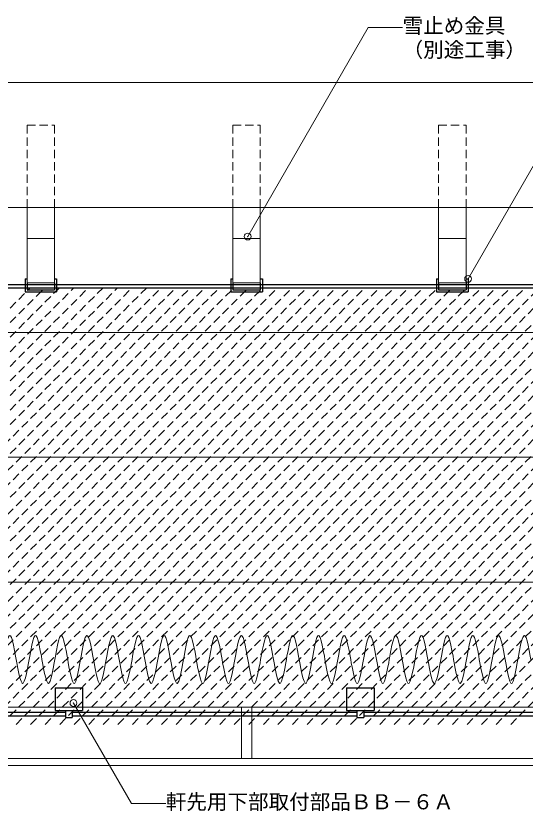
# Model space of a CAD drawing. Units: millimetres, scale not verified. Extents: x -2100 to 2100, y -1485 to 1499.
# Drawn here: x -1351 to -608, y -269 to 889 of the extents above; entities that cross this region are included whole.
import ezdxf
from ezdxf.enums import TextEntityAlignment as Align

# ---------------------------------------------------------------- set-up
doc = ezdxf.new("R2010")
doc.units = ezdxf.units.MM
doc.header["$LTSCALE"] = 10
doc.header["$PDMODE"] = 32
doc.header["$PDSIZE"] = 10
doc.linetypes.add('DASHED1', pattern=[1.8, 1.2, -0.6])
for name, color, linetype, lineweight in [('0-2', 5, 'Continuous', 9), ('0-4', 5, 'Continuous', 9), ('0-6', 5, 'DASHED1', 9), ('0-8', 5, 'Continuous', 9), ('0-9', 2, 'Continuous', 25), ('0-A', 5, 'Continuous', 9)]:
    doc.layers.add(name, color=color, linetype=linetype, lineweight=lineweight)
doc.styles.add('ＭＳ ゴシック', font='')
doc.styles.get('ＭＳ ゴシック').set_extended_font_data('MS Gothic')

msp = doc.modelspace()

# ---------------------------------------------------------------- linework, layer by layer
at = {"layer": '0-2'}
for p, q in [((-1779.3, 792.22), (40.7, 792.22)), ((-1779.3, 610.22), (40.7, 610.22)), ((-1779.3, 428.22), (40.7, 428.22)), ((-1779.3, 246.22), (40.7, 246.22)), ((-1779.3, 64.22), (40.7, 64.22)), ((-1779.3, -117.78), (40.7, -117.78)), ((-1021.8, -117.78), (-1021.8, -192.78)), ((-1006.8, -117.78), (-1006.8, -192.78)), ((-1779.3, -192.78), (40.7, -192.78)), ((-1779.3, -202.78), (40.7, -202.78))]:
    msp.add_line(p, q, dxfattribs=at)
at = {"layer": '0-4'}
for p, q in [((-1266.79, -111.73), (-1182.22, -258.21)), ((-1182.22, -258.21), (-1132.22, -258.21))]:
    msp.add_line(p, q, dxfattribs=at)
for points in [[(-1012.7, 567.91), (-836.86, 872.49), (-786.86, 872.49)], [(-691.3, 506.22), (-541.44, 765.79), (-491.44, 765.79)]]:
    msp.add_lwpolyline(points, dxfattribs=at)
for p in [(-1012.7, 567.91), (-691.3, 506.22), (-1266.79, -111.73)]:
    msp.add_point(p, dxfattribs=at)
at = {"layer": '0-6'}
for p, q in [((-1779.3, -126.1), (-1159.98, 493.22)), ((-1779.3, -104.89), (-1181.19, 493.22)), ((-1779.3, -83.68), (-1202.4, 493.22)), ((-1779.3, -62.46), (-1223.62, 493.22)), ((-1779.3, -41.25), (-1244.83, 493.22)), ((-1779.3, -20.04), (-1266.04, 493.22)), ((-1779.3, 1.18), (-1287.25, 493.22)), ((-1779.3, 22.39), (-1308.47, 493.22)), ((-1779.3, 43.6), (-1329.68, 493.22)), ((-1774.76, -142.78), (-1138.76, 493.22)), ((-1753.55, -142.78), (-1117.55, 493.22)), ((-1732.34, -142.78), (-1096.34, 493.22)), ((-1711.12, -142.78), (-1075.12, 493.22)), ((-1689.91, -142.78), (-1053.91, 493.22)), ((-1668.7, -142.78), (-1032.7, 493.22)), ((-1647.48, -142.78), (-1011.48, 493.22)), ((-1626.27, -142.78), (-990.27, 493.22)), ((-1605.06, -142.78), (-969.06, 493.22)), ((-1583.84, -142.78), (-947.84, 493.22)), ((-1562.63, -142.78), (-926.63, 493.22)), ((-1541.42, -142.78), (-905.42, 493.22)), ((-1520.2, -142.78), (-884.2, 493.22)), ((-1498.99, -142.78), (-862.99, 493.22)), ((-1477.78, -142.78), (-841.78, 493.22)), ((-1456.56, -142.78), (-820.56, 493.22)), ((-1435.35, -142.78), (-799.35, 493.22)), ((-1414.14, -142.78), (-778.14, 493.22)), ((-1392.92, -142.78), (-756.92, 493.22)), ((-1371.71, -142.78), (-735.71, 493.22)), ((-1350.5, -142.78), (-714.5, 493.22)), ((-1329.29, -142.78), (-693.29, 493.22)), ((-1308.07, -142.78), (-672.07, 493.22)), ((-1286.86, -142.78), (-650.86, 493.22)), ((-1265.65, -142.78), (-629.65, 493.22)), ((-1244.43, -142.78), (-608.43, 493.22)), ((-1223.22, -142.78), (-587.22, 493.22)), ((-1202.01, -142.78), (-566.01, 493.22)), ((-1180.79, -142.78), (-544.79, 493.22)), ((-1159.58, -142.78), (-523.58, 493.22)), ((-1138.37, -142.78), (-502.37, 493.22)), ((-1117.15, -142.78), (-481.15, 493.22)), ((-1095.94, -142.78), (-459.94, 493.22)), ((-1074.73, -142.78), (-438.73, 493.22)), ((-1053.51, -142.78), (-417.51, 493.22)), ((-1032.3, -142.78), (-396.3, 493.22)), ((-1011.09, -142.78), (-375.09, 493.22)), ((-989.87, -142.78), (-353.87, 493.22)), ((-968.66, -142.78), (-332.66, 493.22)), ((-947.45, -142.78), (-311.45, 493.22)), ((-926.23, -142.78), (-290.23, 493.22)), ((-905.02, -142.78), (-269.02, 493.22)), ((-883.81, -142.78), (-247.81, 493.22)), ((-862.59, -142.78), (-226.59, 493.22)), ((-841.38, -142.78), (-205.38, 493.22)), ((-820.17, -142.78), (-184.17, 493.22)), ((-798.96, -142.78), (-162.96, 493.22)), ((-777.74, -142.78), (-141.74, 493.22)), ((-756.53, -142.78), (-120.53, 493.22)), ((-735.32, -142.78), (-99.32, 493.22)), ((-714.1, -142.78), (-78.1, 493.22)), ((-692.89, -142.78), (-56.89, 493.22)), ((-671.68, -142.78), (-35.68, 493.22)), ((-650.46, -142.78), (-14.46, 493.22)), ((-629.25, -142.78), (6.75, 493.22))]:
    msp.add_line(p, q, dxfattribs=at)
at = {"layer": '0-8', "color": 2, "lineweight": 25}
for p, q in [((-1337.3, 506.22), (-1337.3, 487.22)), ((-1337.3, 506.22), (-1334.3, 506.22)), ((-1334.3, 500.22), (-1334.3, 490.22)), ((-1294.3, 506.22), (-1291.3, 506.22)), ((-1294.3, 500.22), (-1294.3, 490.22)), ((-1291.3, 506.22), (-1291.3, 487.22)), ((-1037.3, 506.22), (-1037.3, 487.22)), ((-1037.3, 506.22), (-1034.3, 506.22)), ((-1034.3, 500.22), (-1034.3, 490.22)), ((-994.3, 506.22), (-991.3, 506.22)), ((-994.3, 500.22), (-994.3, 490.22)), ((-991.3, 506.22), (-991.3, 487.22)), ((-737.3, 506.22), (-737.3, 487.22)), ((-737.3, 506.22), (-734.3, 506.22)), ((-734.3, 500.22), (-734.3, 490.22)), ((-694.3, 506.22), (-691.3, 506.22)), ((-694.3, 500.22), (-694.3, 490.22)), ((-691.3, 506.22), (-691.3, 487.22)), ((-1337.3, 487.22), (-1291.3, 487.22)), ((-1334.3, 490.22), (-1294.3, 490.22)), ((-1037.3, 487.22), (-991.3, 487.22)), ((-1034.3, 490.22), (-994.3, 490.22)), ((-737.3, 487.22), (-691.3, 487.22)), ((-734.3, 490.22), (-694.3, 490.22))]:
    msp.add_line(p, q, dxfattribs=at)
at = {"layer": '0-8'}
for points in [[(-1368.96, -48.18), (-1368.08, -43.25), (-1366.56, -35.01), (-1365.04, -27.47), (-1363.51, -21.1), (-1361.99, -16.34), (-1360.47, -13.63), (-1359.59, -13.18), (-1358.7, -13.63), (-1357.18, -16.34), (-1355.66, -21.1), (-1354.14, -27.47), (-1352.61, -35.01), (-1351.09, -43.25), (-1350.21, -48.18)], [(-1331.45, -48.18), (-1330.57, -43.25), (-1329.05, -35.01), (-1327.52, -27.47), (-1326, -21.1), (-1324.48, -16.34), (-1322.96, -13.63), (-1322.07, -13.18), (-1321.19, -13.63), (-1319.67, -16.34), (-1318.14, -21.1), (-1316.62, -27.47), (-1315.1, -35.01), (-1313.58, -43.25), (-1312.69, -48.18)], [(-1293.94, -48.18), (-1293.05, -43.25), (-1291.53, -35.01), (-1290.01, -27.47), (-1288.49, -21.1), (-1286.97, -16.34), (-1285.44, -13.63), (-1284.56, -13.18), (-1283.68, -13.63), (-1282.15, -16.34), (-1280.63, -21.1), (-1279.11, -27.47), (-1277.59, -35.01), (-1276.06, -43.25), (-1275.18, -48.18)], [(-1256.43, -48.18), (-1255.54, -43.25), (-1254.02, -35.01), (-1252.5, -27.47), (-1250.97, -21.1), (-1249.45, -16.34), (-1247.93, -13.63), (-1247.05, -13.18), (-1246.16, -13.63), (-1244.64, -16.34), (-1243.12, -21.1), (-1241.6, -27.47), (-1240.07, -35.01), (-1238.55, -43.25), (-1237.67, -48.18)], [(-1218.91, -48.18), (-1218.03, -43.25), (-1216.51, -35.01), (-1214.98, -27.47), (-1213.46, -21.1), (-1211.94, -16.34), (-1210.42, -13.63), (-1209.53, -13.18), (-1208.65, -13.63), (-1207.13, -16.34), (-1205.61, -21.1), (-1204.08, -27.47), (-1202.56, -35.01), (-1201.04, -43.25), (-1200.16, -48.18)], [(-1181.4, -48.18), (-1180.52, -43.25), (-1178.99, -35.01), (-1177.47, -27.47), (-1175.95, -21.1), (-1174.43, -16.34), (-1172.9, -13.63), (-1172.02, -13.18), (-1171.14, -13.63), (-1169.62, -16.34), (-1168.09, -21.1), (-1166.57, -27.47), (-1165.05, -35.01), (-1163.53, -43.25), (-1162.64, -48.18)], [(-1143.89, -48.18), (-1143, -43.25), (-1141.48, -35.01), (-1139.96, -27.47), (-1138.44, -21.1), (-1136.91, -16.34), (-1135.39, -13.63), (-1134.51, -13.18), (-1133.63, -13.63), (-1132.1, -16.34), (-1130.58, -21.1), (-1129.06, -27.47), (-1127.54, -35.01), (-1126.01, -43.25), (-1125.13, -48.18)], [(-1106.37, -48.18), (-1105.49, -43.25), (-1103.97, -35.01), (-1102.45, -27.47), (-1100.92, -21.1), (-1099.4, -16.34), (-1097.88, -13.63), (-1097, -13.18), (-1096.11, -13.63), (-1094.59, -16.34), (-1093.07, -21.1), (-1091.54, -27.47), (-1090.02, -35.01), (-1088.5, -43.25), (-1087.62, -48.18)], [(-1068.86, -48.18), (-1067.98, -43.25), (-1066.46, -35.01), (-1064.93, -27.47), (-1063.41, -21.1), (-1061.89, -16.34), (-1060.37, -13.63), (-1059.48, -13.18), (-1058.6, -13.63), (-1057.08, -16.34), (-1055.55, -21.1), (-1054.03, -27.47), (-1052.51, -35.01), (-1050.99, -43.25), (-1050.1, -48.18)], [(-1031.35, -48.18), (-1030.46, -43.25), (-1028.94, -35.01), (-1027.42, -27.47), (-1025.9, -21.1), (-1024.37, -16.34), (-1022.85, -13.63), (-1021.97, -13.18), (-1021.09, -13.63), (-1019.56, -16.34), (-1018.04, -21.1), (-1016.52, -27.47), (-1015, -35.01), (-1013.47, -43.25), (-1012.59, -48.18)], [(-993.83, -48.18), (-992.95, -43.25), (-991.43, -35.01), (-989.91, -27.47), (-988.38, -21.1), (-986.86, -16.34), (-985.34, -13.63), (-984.46, -13.18), (-983.57, -13.63), (-982.05, -16.34), (-980.53, -21.1), (-979.01, -27.47), (-977.48, -35.01), (-975.96, -43.25), (-975.08, -48.18)], [(-956.32, -48.18), (-955.44, -43.25), (-953.92, -35.01), (-952.39, -27.47), (-950.87, -21.1), (-949.35, -16.34), (-947.83, -13.63), (-946.94, -13.18), (-946.06, -13.63), (-944.54, -16.34), (-943.02, -21.1), (-941.49, -27.47), (-939.97, -35.01), (-938.45, -43.25), (-937.57, -48.18)], [(-918.81, -48.18), (-917.93, -43.25), (-916.4, -35.01), (-914.88, -27.47), (-913.36, -21.1), (-911.84, -16.34), (-910.31, -13.63), (-909.43, -13.18), (-908.55, -13.63), (-907.03, -16.34), (-905.5, -21.1), (-903.98, -27.47), (-902.46, -35.01), (-900.94, -43.25), (-900.05, -48.18)], [(-881.3, -48.18), (-880.41, -43.25), (-878.89, -35.01), (-877.37, -27.47), (-875.85, -21.1), (-874.32, -16.34), (-872.8, -13.63), (-871.92, -13.18), (-871.03, -13.63), (-869.51, -16.34), (-867.99, -21.1), (-866.47, -27.47), (-864.95, -35.01), (-863.42, -43.25), (-862.54, -48.18)], [(-843.78, -48.18), (-842.9, -43.25), (-841.38, -35.01), (-839.86, -27.47), (-838.33, -21.1), (-836.81, -16.34), (-835.29, -13.63), (-834.41, -13.18), (-833.52, -13.63), (-832, -16.34), (-830.48, -21.1), (-828.95, -27.47), (-827.43, -35.01), (-825.91, -43.25), (-825.03, -48.18)], [(-806.27, -48.18), (-805.39, -43.25), (-803.86, -35.01), (-802.34, -27.47), (-800.82, -21.1), (-799.3, -16.34), (-797.78, -13.63), (-796.89, -13.18), (-796.01, -13.63), (-794.49, -16.34), (-792.96, -21.1), (-791.44, -27.47), (-789.92, -35.01), (-788.4, -43.25), (-787.51, -48.18)], [(-768.76, -48.18), (-767.87, -43.25), (-766.35, -35.01), (-764.83, -27.47), (-763.31, -21.1), (-761.78, -16.34), (-760.26, -13.63), (-759.38, -13.18), (-758.5, -13.63), (-756.97, -16.34), (-755.45, -21.1), (-753.93, -27.47), (-752.41, -35.01), (-750.88, -43.25), (-750, -48.18)], [(-731.24, -48.18), (-730.36, -43.25), (-728.84, -35.01), (-727.32, -27.47), (-725.79, -21.1), (-724.27, -16.34), (-722.75, -13.63), (-721.87, -13.18), (-720.98, -13.63), (-719.46, -16.34), (-717.94, -21.1), (-716.42, -27.47), (-714.89, -35.01), (-713.37, -43.25), (-712.49, -48.18)], [(-693.73, -48.18), (-692.85, -43.25), (-691.33, -35.01), (-689.8, -27.47), (-688.28, -21.1), (-686.76, -16.34), (-685.24, -13.63), (-684.35, -13.18), (-683.47, -13.63), (-681.95, -16.34), (-680.43, -21.1), (-678.9, -27.47), (-677.38, -35.01), (-675.86, -43.25), (-674.98, -48.18)], [(-656.22, -48.18), (-655.34, -43.25), (-653.81, -35.01), (-652.29, -27.47), (-650.77, -21.1), (-649.25, -16.34), (-647.72, -13.63), (-646.84, -13.18), (-645.96, -13.63), (-644.44, -16.34), (-642.91, -21.1), (-641.39, -27.47), (-639.87, -35.01), (-638.35, -43.25), (-637.46, -48.18)], [(-618.71, -48.18), (-617.82, -43.25), (-616.3, -35.01), (-614.78, -27.47), (-613.26, -21.1), (-611.73, -16.34), (-610.21, -13.63), (-609.33, -13.18), (-608.44, -13.63), (-606.92, -16.34), (-605.4, -21.1), (-603.88, -27.47), (-602.36, -35.01), (-600.83, -43.25), (-599.95, -48.18)], [(-1331.45, -48.18), (-1332.33, -53.11), (-1333.86, -61.35), (-1335.38, -68.88), (-1336.9, -75.25), (-1338.42, -80.02), (-1339.95, -82.73), (-1340.83, -83.18), (-1341.71, -82.73), (-1343.23, -80.02), (-1344.76, -75.25), (-1346.28, -68.88), (-1347.8, -61.35), (-1349.32, -53.11), (-1350.21, -48.18)], [(-1293.94, -48.18), (-1294.82, -53.11), (-1296.34, -61.35), (-1297.87, -68.88), (-1299.39, -75.25), (-1300.91, -80.02), (-1302.43, -82.73), (-1303.32, -83.18), (-1304.2, -82.73), (-1305.72, -80.02), (-1307.24, -75.25), (-1308.77, -68.88), (-1310.29, -61.35), (-1311.81, -53.11), (-1312.69, -48.18)], [(-1256.43, -48.18), (-1257.31, -53.11), (-1258.83, -61.35), (-1260.35, -68.88), (-1261.88, -75.25), (-1263.4, -80.02), (-1264.92, -82.73), (-1265.8, -83.18), (-1266.69, -82.73), (-1268.21, -80.02), (-1269.73, -75.25), (-1271.25, -68.88), (-1272.78, -61.35), (-1274.3, -53.11), (-1275.18, -48.18)], [(-1218.91, -48.18), (-1219.8, -53.11), (-1221.32, -61.35), (-1222.84, -68.88), (-1224.36, -75.25), (-1225.88, -80.02), (-1227.41, -82.73), (-1228.29, -83.18), (-1229.17, -82.73), (-1230.7, -80.02), (-1232.22, -75.25), (-1233.74, -68.88), (-1235.26, -61.35), (-1236.79, -53.11), (-1237.67, -48.18)], [(-1181.4, -48.18), (-1182.28, -53.11), (-1183.8, -61.35), (-1185.33, -68.88), (-1186.85, -75.25), (-1188.37, -80.02), (-1189.89, -82.73), (-1190.78, -83.18), (-1191.66, -82.73), (-1193.18, -80.02), (-1194.71, -75.25), (-1196.23, -68.88), (-1197.75, -61.35), (-1199.27, -53.11), (-1200.16, -48.18)], [(-1143.89, -48.18), (-1144.77, -53.11), (-1146.29, -61.35), (-1147.81, -68.88), (-1149.34, -75.25), (-1150.86, -80.02), (-1152.38, -82.73), (-1153.26, -83.18), (-1154.15, -82.73), (-1155.67, -80.02), (-1157.19, -75.25), (-1158.71, -68.88), (-1160.24, -61.35), (-1161.76, -53.11), (-1162.64, -48.18)], [(-1106.37, -48.18), (-1107.26, -53.11), (-1108.78, -61.35), (-1110.3, -68.88), (-1111.82, -75.25), (-1113.35, -80.02), (-1114.87, -82.73), (-1115.75, -83.18), (-1116.63, -82.73), (-1118.16, -80.02), (-1119.68, -75.25), (-1121.2, -68.88), (-1122.72, -61.35), (-1124.25, -53.11), (-1125.13, -48.18)], [(-1068.86, -48.18), (-1069.74, -53.11), (-1071.27, -61.35), (-1072.79, -68.88), (-1074.31, -75.25), (-1075.83, -80.02), (-1077.36, -82.73), (-1078.24, -83.18), (-1079.12, -82.73), (-1080.64, -80.02), (-1082.17, -75.25), (-1083.69, -68.88), (-1085.21, -61.35), (-1086.73, -53.11), (-1087.62, -48.18)], [(-1031.35, -48.18), (-1032.23, -53.11), (-1033.75, -61.35), (-1035.28, -68.88), (-1036.8, -75.25), (-1038.32, -80.02), (-1039.84, -82.73), (-1040.73, -83.18), (-1041.61, -82.73), (-1043.13, -80.02), (-1044.65, -75.25), (-1046.18, -68.88), (-1047.7, -61.35), (-1049.22, -53.11), (-1050.1, -48.18)], [(-993.83, -48.18), (-994.72, -53.11), (-996.24, -61.35), (-997.76, -68.88), (-999.29, -75.25), (-1000.81, -80.02), (-1002.33, -82.73), (-1003.21, -83.18), (-1004.1, -82.73), (-1005.62, -80.02), (-1007.14, -75.25), (-1008.66, -68.88), (-1010.19, -61.35), (-1011.71, -53.11), (-1012.59, -48.18)], [(-956.32, -48.18), (-957.21, -53.11), (-958.73, -61.35), (-960.25, -68.88), (-961.77, -75.25), (-963.29, -80.02), (-964.82, -82.73), (-965.7, -83.18), (-966.58, -82.73), (-968.11, -80.02), (-969.63, -75.25), (-971.15, -68.88), (-972.67, -61.35), (-974.2, -53.11), (-975.08, -48.18)], [(-918.81, -48.18), (-919.69, -53.11), (-921.21, -61.35), (-922.74, -68.88), (-924.26, -75.25), (-925.78, -80.02), (-927.3, -82.73), (-928.19, -83.18), (-929.07, -82.73), (-930.59, -80.02), (-932.12, -75.25), (-933.64, -68.88), (-935.16, -61.35), (-936.68, -53.11), (-937.57, -48.18)], [(-881.3, -48.18), (-882.18, -53.11), (-883.7, -61.35), (-885.22, -68.88), (-886.75, -75.25), (-888.27, -80.02), (-889.79, -82.73), (-890.67, -83.18), (-891.56, -82.73), (-893.08, -80.02), (-894.6, -75.25), (-896.12, -68.88), (-897.65, -61.35), (-899.17, -53.11), (-900.05, -48.18)], [(-843.78, -48.18), (-844.67, -53.11), (-846.19, -61.35), (-847.71, -68.88), (-849.23, -75.25), (-850.76, -80.02), (-852.28, -82.73), (-853.16, -83.18), (-854.04, -82.73), (-855.57, -80.02), (-857.09, -75.25), (-858.61, -68.88), (-860.13, -61.35), (-861.66, -53.11), (-862.54, -48.18)], [(-806.27, -48.18), (-807.15, -53.11), (-808.68, -61.35), (-810.2, -68.88), (-811.72, -75.25), (-813.24, -80.02), (-814.77, -82.73), (-815.65, -83.18), (-816.53, -82.73), (-818.05, -80.02), (-819.58, -75.25), (-821.1, -68.88), (-822.62, -61.35), (-824.14, -53.11), (-825.03, -48.18)], [(-768.76, -48.18), (-769.64, -53.11), (-771.16, -61.35), (-772.69, -68.88), (-774.21, -75.25), (-775.73, -80.02), (-777.25, -82.73), (-778.14, -83.18), (-779.02, -82.73), (-780.54, -80.02), (-782.06, -75.25), (-783.59, -68.88), (-785.11, -61.35), (-786.63, -53.11), (-787.51, -48.18)], [(-731.24, -48.18), (-732.13, -53.11), (-733.65, -61.35), (-735.17, -68.88), (-736.69, -75.25), (-738.22, -80.02), (-739.74, -82.73), (-740.62, -83.18), (-741.51, -82.73), (-743.03, -80.02), (-744.55, -75.25), (-746.07, -68.88), (-747.6, -61.35), (-749.12, -53.11), (-750, -48.18)], [(-693.73, -48.18), (-694.61, -53.11), (-696.14, -61.35), (-697.66, -68.88), (-699.18, -75.25), (-700.7, -80.02), (-702.23, -82.73), (-703.11, -83.18), (-703.99, -82.73), (-705.52, -80.02), (-707.04, -75.25), (-708.56, -68.88), (-710.08, -61.35), (-711.61, -53.11), (-712.49, -48.18)], [(-656.22, -48.18), (-657.1, -53.11), (-658.62, -61.35), (-660.15, -68.88), (-661.67, -75.25), (-663.19, -80.02), (-664.71, -82.73), (-665.6, -83.18), (-666.48, -82.73), (-668, -80.02), (-669.53, -75.25), (-671.05, -68.88), (-672.57, -61.35), (-674.09, -53.11), (-674.98, -48.18)], [(-618.71, -48.18), (-619.59, -53.11), (-621.11, -61.35), (-622.63, -68.88), (-624.16, -75.25), (-625.68, -80.02), (-627.2, -82.73), (-628.08, -83.18), (-628.97, -82.73), (-630.49, -80.02), (-632.01, -75.25), (-633.53, -68.88), (-635.06, -61.35), (-636.58, -53.11), (-637.46, -48.18)]]:
    msp.add_lwpolyline(points, dxfattribs=at)
at = {"layer": '0-9'}
for p, q in [((-1779.3, 498.22), (40.7, 498.22)), ((-1779.3, 493.22), (40.7, 493.22)), ((-1293.48, -89.78), (-1253.48, -89.78)), ((-1253.48, -89.78), (-1253.48, -122.78)), ((-868.48, -89.78), (-828.48, -89.78)), ((-828.48, -89.78), (-828.48, -122.78)), ((-1693.48, -125.28), (-1278.48, -125.28)), ((-1278.48, -122.78), (-1278.48, -132.78)), ((-1268.48, -122.78), (-1268.48, -132.78)), ((-1268.48, -125.28), (-853.48, -125.28)), ((-853.48, -122.78), (-853.48, -132.78)), ((-843.48, -122.78), (-843.48, -132.78)), ((-843.48, -125.28), (-428.48, -125.28)), ((-1693.48, -130.28), (-1278.48, -130.28)), ((-1278.48, -132.78), (-1268.48, -132.78)), ((-1268.48, -130.28), (-853.48, -130.28)), ((-853.48, -132.78), (-843.48, -132.78)), ((-843.48, -130.28), (-428.48, -130.28))]:
    msp.add_line(p, q, dxfattribs=at)
for points in [[(-1293.48, -89.78), (-1293.48, -122.78), (-1253.48, -122.78)], [(-868.48, -89.78), (-868.48, -122.78), (-828.48, -122.78)]]:
    msp.add_lwpolyline(points, dxfattribs=at)
at = {"layer": '0-A', "linetype": 'DASHED1'}
for p, q in [((-1334.3, 610.22), (-1334.3, 730.22)), ((-1334.3, 730.22), (-1294.3, 730.22)), ((-1294.3, 610.22), (-1294.3, 730.22)), ((-1034.3, 610.22), (-1034.3, 730.22)), ((-1034.3, 730.22), (-994.3, 730.22)), ((-994.3, 610.22), (-994.3, 730.22)), ((-734.3, 610.22), (-734.3, 730.22)), ((-734.3, 730.22), (-694.3, 730.22)), ((-694.3, 610.22), (-694.3, 730.22))]:
    msp.add_line(p, q, dxfattribs=at)
at = {"layer": '0-A'}
for p, q in [((-1334.3, 500.22), (-1334.3, 610.22)), ((-1034.3, 500.22), (-1034.3, 610.22)), ((-734.3, 500.22), (-734.3, 610.22)), ((-1334.3, 565.22), (-1294.3, 565.22)), ((-1034.3, 565.22), (-994.3, 565.22)), ((-734.3, 565.22), (-694.3, 565.22))]:
    msp.add_line(p, q, dxfattribs=at)
for points in [[(-1334.3, 500.22), (-1294.3, 500.22), (-1294.3, 610.22)], [(-1034.3, 500.22), (-994.3, 500.22), (-994.3, 610.22)], [(-734.3, 500.22), (-694.3, 500.22), (-694.3, 610.22)]]:
    msp.add_lwpolyline(points, dxfattribs=at)

# ---------------------------------------------------------------- texts
at = {"layer": '0-4', "color": 7, "style": 'ＭＳ ゴシック'}
for s, p in [('雪止め金具', (-786.86, 857.49)), ('（別途工事）', (-786.86, 822.49)), ('軒先用下部取付部品ＢＢ－６Ａ', (-1132.22, -273.21))]:
    msp.add_text(s, height=21.99, dxfattribs=at).set_placement(p, align=Align.BOTTOM_LEFT)

doc.saveas('drawing.dxf')
